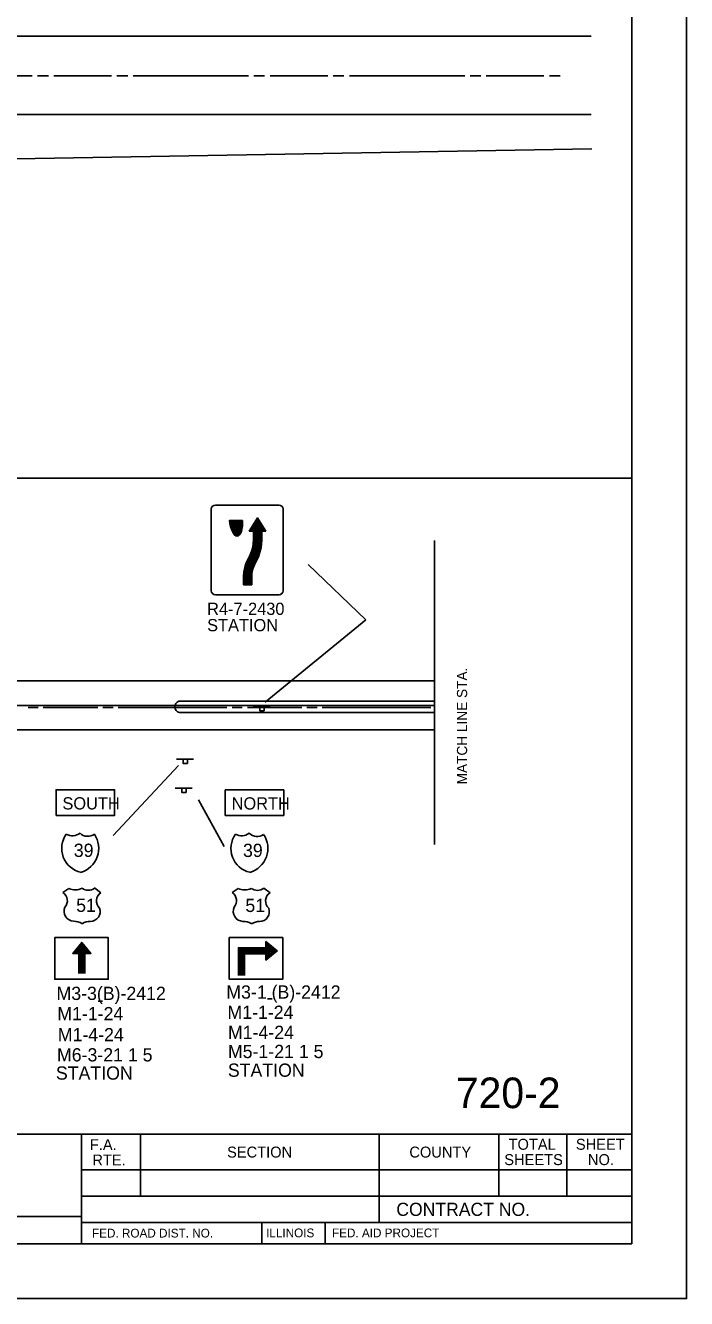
# Model space of a CAD drawing. Extents: x 1920121 to 1937144, y 1296471 to 1305112.
# Drawn here: x 1936819 to 1937121, y 1303480 to 1304062 of the extents above; entities that cross this region are included whole.
import ezdxf

# ---------------------------------------------------------------- set-up
doc = ezdxf.new("R2010")
doc.units = 0
for name, color, linetype in [('Level 1', 7, 'Continuous'), ('Level 40', 7, 'Continuous'), ('ROW_PR_Notes', 7, 'Continuous'), ('Sheets_50 Reference Boundary', 7, 'Continuous'), ('Sheets_General Details', 7, 'Continuous'), ('Sheets_Printer Plotting Border', 7, 'Continuous'), ('Topo_Advertising Sign', 7, 'Continuous')]:
    doc.layers.add(name, color=color, linetype=linetype)

msp = doc.modelspace()

# ---------------------------------------------------------------- linework, layer by layer
at = {"layer": 'Level 40'}
for p, q in [((1937077.16, 1304056.63), (1936284.25, 1304056.62)), ((1936278.98, 1304020.85), (1937077.16, 1304020.85)), ((1936799.59, 1304000.36), (1937077.43, 1304005.17)), ((1936912.02, 1303835.58), (1936917.95, 1303835.58)), ((1937005.14, 1303762.24), (1936606.46, 1303762.24)), ((1937005.14, 1303751.06), (1936606.46, 1303751.06)), ((1936888.9, 1303753.02), (1937005.64, 1303753.02)), ((1937005.64, 1303747.8), (1936889.1, 1303747.8)), ((1937005.14, 1303739.88), (1936606.46, 1303739.88)), ((1936838.64, 1303667.55), (1936835.89, 1303665.64)), ((1936853.23, 1303665.58), (1936850.39, 1303667.73)), ((1936915.9, 1303667.51), (1936913.14, 1303665.6)), ((1936930.49, 1303665.54), (1936927.65, 1303667.68)), ((1936844.61, 1303651.55), (1936844.8, 1303651.46)), ((1936921.86, 1303651.51), (1936922.05, 1303651.42))]:
    msp.add_line(p, q, dxfattribs=at)
for points in [[(1936924.78, 1303836.74), (1936921.01, 1303830.7), (1936928.55, 1303830.7), (1936924.78, 1303836.74), (1936924.78, 1303835.98), (1936921.76, 1303831.08), (1936927.8, 1303831.08), (1936924.78, 1303835.98), (1936924.78, 1303835.23), (1936922.52, 1303831.46), (1936927.04, 1303831.46), (1936924.78, 1303835.23), (1936924.78, 1303834.47), (1936923.27, 1303831.84), (1936926.29, 1303831.84), (1936924.78, 1303834.47), (1936924.78, 1303833.72), (1936924.03, 1303832.21), (1936925.54, 1303832.21), (1936924.78, 1303833.72), (1936924.78, 1303826.17), (1936924.51, 1303823.42), (1936923.75, 1303820.49), (1936922.3, 1303817.37), (1936921.48, 1303815.77), (1936920.69, 1303813.47), (1936920.26, 1303809.95), (1936920.26, 1303806.18), (1936918.37, 1303806.18), (1936918.37, 1303809.95), (1936918.52, 1303812.14), (1936918.9, 1303814.08), (1936919.45, 1303815.79), (1936920.63, 1303818.25), (1936921.44, 1303819.81), (1936922.06, 1303821.38), (1936922.57, 1303823.31), (1936922.84, 1303825.18), (1936922.89, 1303826.55), (1936922.89, 1303830.7), (1936923.27, 1303830.7), (1936923.27, 1303826.17), (1936923.19, 1303824.88), (1936922.91, 1303823.13), (1936922.53, 1303821.61), (1936921.96, 1303820.05), (1936920.96, 1303818.06), (1936920, 1303816.15), (1936919.34, 1303814.27), (1936918.92, 1303812.29), (1936918.74, 1303809.95), (1936918.74, 1303806.56), (1936919.12, 1303806.56), (1936919.12, 1303809.95), (1936919.25, 1303811.97), (1936919.72, 1303814.21), (1936920.34, 1303815.99), (1936921.41, 1303818.09), (1936922.35, 1303820.01), (1936923.06, 1303822.09), (1936923.53, 1303824.57), (1936923.65, 1303826.55), (1936923.65, 1303830.32), (1936924.03, 1303830.32), (1936924.03, 1303826.55), (1936923.94, 1303824.84), (1936923.63, 1303822.88), (1936922.86, 1303820.28), (1936921.69, 1303817.82), (1936920.86, 1303816.23), (1936920.03, 1303813.94), (1936919.66, 1303812.15), (1936919.5, 1303809.95), (1936919.5, 1303806.56), (1936919.88, 1303806.56), (1936919.88, 1303809.95), (1936920.04, 1303812.15), (1936920.52, 1303814.27), (1936921.93, 1303817.49), (1936922.79, 1303819.13), (1936923.72, 1303821.65), (1936924.19, 1303823.81), (1936924.4, 1303826.55), (1936924.4, 1303830.32), (1936925.16, 1303830.32), (1936925.16, 1303826.17), (1936924.95, 1303823.78), (1936924.56, 1303821.89), (1936923.95, 1303819.96), (1936923.1, 1303818.04), (1936922.26, 1303816.54), (1936921.5, 1303814.81), (1936920.92, 1303812.77), (1936920.63, 1303809.99), (1936920.63, 1303806.56), (1936921.01, 1303806.56), (1936921.01, 1303809.95), (1936921.22, 1303812.33), (1936921.94, 1303814.92), (1936922.96, 1303817), (1936923.86, 1303818.76)], [(1936923.86, 1303818.76), (1936924.8, 1303821.32), (1936925.39, 1303824.23), (1936925.54, 1303826.55), (1936925.54, 1303830.32), (1936925.91, 1303830.32), (1936925.91, 1303826.17), (1936925.77, 1303824.24), (1936925.47, 1303822.44), (1936924.67, 1303819.73), (1936923.94, 1303818.03), (1936923.1, 1303816.49), (1936922.17, 1303814.46), (1936921.48, 1303811.55), (1936921.38, 1303809.95), (1936921.38, 1303806.56), (1936921.76, 1303806.56), (1936921.76, 1303809.95), (1936921.92, 1303811.92), (1936922.29, 1303813.62), (1936923.13, 1303815.74), (1936924.43, 1303818.19), (1936925.04, 1303819.64), (1936925.79, 1303822.16), (1936926.17, 1303824.35), (1936926.29, 1303826.55), (1936926.29, 1303830.32), (1936926.29, 1303830.7), (1936926.67, 1303830.7), (1936926.67, 1303826.55), (1936926.6, 1303824.94), (1936926.38, 1303823.18), (1936925.88, 1303820.99), (1936925.19, 1303818.99), (1936924.47, 1303817.42), (1936923.34, 1303815.3), (1936922.64, 1303813.46), (1936922.21, 1303811.3), (1936922.14, 1303809.95), (1936922.14, 1303806.18), (1936920.26, 1303806.18)]]:
    msp.add_lwpolyline(points, dxfattribs=at)
for centre, radius, start, end in [((1936846.56, 1303685.82), 11.19, 144.52246, 256.87846), ((1936840.26, 1303697.51), 5.91, 241.49415, 305.99102), ((1936847.31, 1303696.54), 5.23, 226.84715, 304.90204), ((1936917.51, 1303697.47), 5.91, 241.49415, 305.99102), ((1936924.57, 1303696.5), 5.23, 226.84715, 304.90204), ((1936840.77, 1303685.88), 11.48, 286.43806, 33.75753), ((1936923.81, 1303685.78), 11.19, 144.52246, 256.87846), ((1936918.02, 1303685.83), 11.48, 286.43806, 33.75753), ((1936833.53, 1303661.91), 4.42, 318.30024, 57.63485), ((1936841.61, 1303673.92), 7.03, 245.04324, 295.71991), ((1936847.45, 1303671.28), 4.62, 232.88248, 308.86261), ((1936855.72, 1303661.82), 4.51, 123.43546, 226.71737), ((1936910.78, 1303661.87), 4.42, 318.30024, 57.63485), ((1936918.86, 1303673.88), 7.03, 245.04324, 295.71991), ((1936924.7, 1303671.24), 4.62, 232.88248, 308.86261), ((1936932.97, 1303661.78), 4.51, 123.43546, 226.71737), ((1936840.99, 1303657.1), 4.57, 155.76355, 268.06824), ((1936848.39, 1303656.96), 4.52, 270.52545, 20.46346), ((1936918.24, 1303657.06), 4.57, 155.76355, 268.06824), ((1936925.65, 1303656.92), 4.52, 270.52545, 20.46346), ((1936840.8, 1303644.64), 7.9, 61.09377, 89.70589), ((1936848.14, 1303646.25), 6.2, 87.30957, 122.68842), ((1936918.05, 1303644.6), 7.9, 61.09377, 89.70589), ((1936925.4, 1303646.21), 6.2, 87.30957, 122.68842)]:
    msp.add_arc(centre, radius, start, end, dxfattribs=at)
msp.add_ellipse((1936914.95, 1303835.84), major_axis=(0.64, -7.41), ratio=0.395489, start_param=4.712389, end_param=7.785619, dxfattribs=at)
at = {"layer": 'ROW_PR_Notes'}
for p, q in [((1936903.65, 1303803.45), (1936903.65, 1303840.71)), ((1936905.52, 1303842.57), (1936934.58, 1303842.57)), ((1936936.44, 1303840.71), (1936936.44, 1303803.45)), ((1937005.64, 1303687.64), (1937005.64, 1303826.38)), ((1936947.91, 1303815.44), (1936974.21, 1303790.21)), ((1936934.58, 1303801.58), (1936905.52, 1303801.58)), ((1936974.21, 1303790.21), (1936928.32, 1303752.65)), ((1936888.62, 1303723.68), (1936858.83, 1303691.75)), ((1936897.87, 1303707.93), (1936909.58, 1303686.66)), ((1936931.39, 1303617.13), (1936929.29, 1303617.13)), ((1936854.04, 1303616.09), (1936851.95, 1303616.09))]:
    msp.add_line(p, q, dxfattribs=at)
for points in [[(1936769.22, 1304038.63), (1936821.88, 1304038.63)], [(1936824.35, 1304038.63), (1936829.29, 1304038.63)], [(1936831.75, 1304038.63), (1936858.08, 1304038.63)], [(1936860.55, 1304038.63), (1936865.49, 1304038.63)], [(1936867.96, 1304038.63), (1936920.62, 1304038.63)], [(1936923.09, 1304038.63), (1936928.03, 1304038.63)], [(1936930.49, 1304038.63), (1936956.82, 1304038.63)], [(1936959.29, 1304038.63), (1936964.23, 1304038.63)], [(1936966.7, 1304038.63), (1937019.36, 1304038.63)], [(1937021.83, 1304038.63), (1937026.77, 1304038.63)], [(1937029.23, 1304038.63), (1937055.56, 1304038.63)], [(1937058.03, 1304038.63), (1937062.97, 1304038.63)], [(1936912.04, 1303835.31), (1936912.31, 1303835.58)], [(1936917.21, 1303830.04), (1936912.06, 1303835.2)], [(1936917.18, 1303829.96), (1936912.07, 1303835.07)], [(1936917.33, 1303830.33), (1936912.08, 1303835.58)], [(1936912.1, 1303834.84), (1936912.84, 1303835.58)], [(1936912.15, 1303834.48), (1936913.25, 1303835.58)], [(1936917, 1303829.61), (1936912.15, 1303834.46)], [(1936912.16, 1303834.38), (1936913.37, 1303835.58)], [(1936912.24, 1303833.93), (1936913.89, 1303835.58)], [(1936916.8, 1303829.28), (1936912.26, 1303833.83)], [(1936916.75, 1303829.19), (1936912.29, 1303833.65)], [(1936912.32, 1303833.48), (1936914.42, 1303835.58)], [(1936912.35, 1303833.37), (1936914.57, 1303835.58)], [(1936916.57, 1303828.98), (1936912.39, 1303833.16)], [(1936912.42, 1303833.06), (1936914.95, 1303835.58)], [(1936912.52, 1303832.63), (1936915.47, 1303835.58)], [(1936916.3, 1303828.72), (1936912.57, 1303832.46)], [(1936912.61, 1303832.31), (1936915.88, 1303835.58)], [(1936917.46, 1303830.73), (1936912.61, 1303835.58)], [(1936912.64, 1303832.22), (1936916, 1303835.58)], [(1936916.05, 1303828.56), (1936912.75, 1303831.88)], [(1936912.77, 1303831.82), (1936916.53, 1303835.58)], [(1936912.9, 1303831.43), (1936917.06, 1303835.58)], [(1936912.94, 1303831.32), (1936917.2, 1303835.58)], [(1936917.55, 1303831.03), (1936912.99, 1303835.58)], [(1936913.05, 1303831.05), (1936917.58, 1303835.58)], [(1936917.58, 1303831.14), (1936913.13, 1303835.58)], [(1936913.21, 1303830.68), (1936917.93, 1303835.4)], [(1936913.34, 1303830.4), (1936917.94, 1303835.01)], [(1936913.38, 1303830.33), (1936917.94, 1303834.89)], [(1936913.57, 1303829.99), (1936917.95, 1303834.37)], [(1936917.67, 1303831.57), (1936913.66, 1303835.58)], [(1936913.77, 1303829.66), (1936917.94, 1303833.83)], [(1936913.83, 1303829.58), (1936917.93, 1303833.68)], [(1936913.99, 1303829.36), (1936917.9, 1303833.27)], [(1936917.76, 1303832.01), (1936914.19, 1303835.58)], [(1936914.24, 1303829.07), (1936917.85, 1303832.69)], [(1936917.77, 1303832.12), (1936914.31, 1303835.58)], [(1936914.44, 1303828.88), (1936917.79, 1303832.22)], [(1936914.51, 1303828.82), (1936917.77, 1303832.08)], [(1936917.82, 1303832.47), (1936914.71, 1303835.58)], [(1936917.88, 1303832.95), (1936915.24, 1303835.58)], [(1936917.91, 1303833.3), (1936915.62, 1303835.58)], [(1936917.92, 1303833.44), (1936915.77, 1303835.58)], [(1936917.94, 1303833.94), (1936916.3, 1303835.58)], [(1936917.95, 1303834.45), (1936916.82, 1303835.58)], [(1936917.95, 1303834.58), (1936916.94, 1303835.58)], [(1936917.94, 1303834.99), (1936917.35, 1303835.58)], [(1936917.92, 1303835.54), (1936917.87, 1303835.58)], [(1936915.97, 1303828.53), (1936912.81, 1303831.7)], [(1936915.55, 1303828.42), (1936913.14, 1303830.84)], [(1936914.86, 1303828.59), (1936913.74, 1303829.71)], [(1936914.82, 1303828.61), (1936917.65, 1303831.43)], [(1936915.2, 1303828.46), (1936917.46, 1303830.72)], [(1936915.32, 1303828.44), (1936917.39, 1303830.51)], [(1936915.71, 1303828.44), (1936917.13, 1303829.87)], [(1936979.33, 1303753.33), (1936979.33, 1303753.33)], [(1936819.98, 1303750.08), (1936824.64, 1303750.08)], [(1936826.97, 1303750.08), (1936851.8, 1303750.08)], [(1936854.13, 1303750.08), (1936858.79, 1303750.08)], [(1936861.12, 1303750.08), (1936910.8, 1303750.08)], [(1936913.13, 1303750.08), (1936917.79, 1303750.08)], [(1936920.12, 1303750.08), (1936944.95, 1303750.08)], [(1936947.28, 1303750.08), (1936951.94, 1303750.08)], [(1936954.27, 1303750.08), (1937003.95, 1303750.08)], [(1936845.92, 1303628.74), (1936845.92, 1303637.82), (1936848.68, 1303637.82), (1936844.53, 1303642.89), (1936840.38, 1303637.82), (1936843.15, 1303637.82), (1936843.15, 1303628.74)], [(1936845.46, 1303628.74), (1936845.46, 1303638.28), (1936847.76, 1303638.28), (1936844.53, 1303642.43), (1936841.31, 1303638.28), (1936843.61, 1303638.28), (1936843.61, 1303628.74)], [(1936844.99, 1303628.74), (1936844.99, 1303638.74), (1936846.84, 1303638.74), (1936844.53, 1303641.97), (1936842.23, 1303638.74), (1936844.07, 1303638.74), (1936844.07, 1303628.74)], [(1936844.53, 1303628.74), (1936844.53, 1303639.2), (1936843.15, 1303639.2), (1936844.53, 1303641.51), (1936845.92, 1303639.2), (1936844.53, 1303639.67), (1936844.07, 1303639.67), (1936844.53, 1303641.05), (1936844.99, 1303640.12), (1936844.53, 1303640.12), (1936844.53, 1303640.59)], [(1936916.07, 1303627.7), (1936916.07, 1303640.43), (1936928.64, 1303640.43), (1936928.64, 1303643.22), (1936933.77, 1303639.03), (1936928.64, 1303634.84), (1936928.64, 1303637.63), (1936918.86, 1303637.63), (1936918.86, 1303627.7)], [(1936916.53, 1303627.7), (1936916.53, 1303639.96), (1936929.11, 1303639.96), (1936929.11, 1303642.29), (1936933.3, 1303639.03), (1936929.11, 1303635.77), (1936929.11, 1303638.1), (1936918.4, 1303638.1), (1936918.4, 1303627.7)], [(1936917, 1303627.7), (1936917, 1303639.49), (1936929.57, 1303639.49), (1936929.57, 1303641.36), (1936932.84, 1303639.03), (1936929.57, 1303636.7), (1936929.57, 1303638.56), (1936917.93, 1303638.56), (1936917.93, 1303627.7)], [(1936917.47, 1303627.7), (1936917.47, 1303639.03), (1936930.04, 1303639.03), (1936930.04, 1303637.63), (1936932.37, 1303639.03), (1936930.04, 1303640.43), (1936930.51, 1303639.03), (1936930.51, 1303638.56), (1936931.9, 1303639.03), (1936930.97, 1303639.49), (1936930.97, 1303639.03), (1936931.44, 1303639.03)]]:
    msp.add_lwpolyline(points, dxfattribs=at)
for points in [[(1937095.65, 1303555.27), (1937095.65, 1303854.81), (1936560.13, 1303854.81), (1936560.13, 1303555.27)], [(1936832.78, 1303700.87), (1936832.78, 1303712.58), (1936859.52, 1303712.58), (1936859.52, 1303700.87)], [(1936910.03, 1303700.83), (1936910.03, 1303712.53), (1936936.77, 1303712.53), (1936936.77, 1303700.83)], [(1936832.15, 1303645.09), (1936832.15, 1303626.07), (1936856.6, 1303626.07), (1936856.6, 1303645.09)], [(1936832.15, 1303626.07), (1936832.15, 1303645.09), (1936856.6, 1303645.09), (1936856.6, 1303626.07)], [(1936936.28, 1303645.05), (1936936.28, 1303626.03), (1936911.84, 1303626.03), (1936911.84, 1303645.05)], [(1936936.28, 1303626.03), (1936936.28, 1303645.05), (1936911.84, 1303645.05), (1936911.84, 1303626.03)]]:
    msp.add_lwpolyline(points, close=True, dxfattribs=at)
for centre, radius, start, end in [((1936905.52, 1303840.71), 1.86, 90, 180), ((1936934.58, 1303840.71), 1.86, 0, 90), ((1936905.52, 1303803.45), 1.86, 180, 270), ((1936934.58, 1303803.45), 1.86, 270, 0), ((1936889.75, 1303750.44), 2.72, 108.30464, 256.11925)]:
    msp.add_arc(centre, radius, start, end, dxfattribs=at)
at = {"layer": 'Sheets_50 Reference Boundary'}
msp.add_lwpolyline([(1935520.65, 1304555.26), (1937095.65, 1304555.26), (1937095.65, 1303555.27), (1935520.65, 1303555.27)], close=True, dxfattribs=at)
at = {"layer": 'Sheets_General Details'}
for p, q in [((1937120.65, 1303480.27), (1937120.65, 1304580.27)), ((1935520.65, 1303555.27), (1937095.65, 1303555.27)), ((1936844.36, 1303555.27), (1936844.36, 1303505.27)), ((1936871.37, 1303555.27), (1936871.37, 1303527.01)), ((1936980.37, 1303555.27), (1936980.37, 1303515.01)), ((1937034.97, 1303555.27), (1937034.97, 1303527.01)), ((1937066.01, 1303555.27), (1937066.01, 1303527.01)), ((1936844.36, 1303539.01), (1937095.65, 1303539.01)), ((1936844.36, 1303527.01), (1937095.65, 1303527.01)), ((1936459.36, 1303517.77), (1936844.36, 1303517.77)), ((1936844.36, 1303515.01), (1937095.65, 1303515.01)), ((1936926.72, 1303515.01), (1936926.72, 1303505.27)), ((1936955.72, 1303515.01), (1936955.72, 1303505.27)), ((1937120.65, 1303480.27), (1935420.65, 1303480.27))]:
    msp.add_line(p, q, dxfattribs=at)
msp.add_lwpolyline([(1935520.65, 1304555.27), (1937095.65, 1304555.27), (1937095.65, 1303505.27), (1935520.65, 1303505.27)], close=True, dxfattribs=at)
at = {"layer": 'Sheets_Printer Plotting Border'}
msp.add_lwpolyline([(1935420.65, 1303480.27), (1937120.65, 1303480.27), (1937120.65, 1304580.27), (1935420.65, 1304580.27)], close=True, dxfattribs=at)
at = {"layer": 'Topo_Advertising Sign'}
for p, q in [((1936930.61, 1303750.53), (1936922.85, 1303750.53)), ((1936895.59, 1303726.5), (1936887.83, 1303726.5)), ((1936895, 1303713.25), (1936887.24, 1303713.25))]:
    msp.add_line(p, q, dxfattribs=at)
for points in [[(1936927.84, 1303748.59), (1936927.84, 1303750.53), (1936925.89, 1303750.53), (1936925.89, 1303748.59)], [(1936892.82, 1303724.55), (1936892.82, 1303726.5), (1936890.88, 1303726.5), (1936890.88, 1303724.55)], [(1936892.23, 1303711.31), (1936892.23, 1303713.25), (1936890.28, 1303713.25), (1936890.28, 1303711.31)]]:
    msp.add_lwpolyline(points, close=True, dxfattribs=at)

# ---------------------------------------------------------------- texts
at = {"layer": 'Level 1'}
msp.add_text('720-2', height=13.973, dxfattribs=at).set_placement((1937015.32, 1303567.2))
at = {"layer": 'ROW_PR_Notes'}
for s, height, p in [('R4-7-2430', 5.589, (1936901.76, 1303792.41)), ('STATION        ', 5.589, (1936901.76, 1303784.95)), ('SOUTH', 5.589, (1936835.7, 1303703.59)), ('NORTH', 5.589, (1936912.95, 1303703.55)), ('39', 6.05, (1936840.89, 1303681.92)), ('39', 6.05, (1936918.14, 1303681.88)), ('51', 6.05, (1936841.97, 1303656.81)), ('51', 6.05, (1936919.23, 1303656.76)), ('M3-3(B)-2412', 6.05, (1936833, 1303616.59)), ('M3-1 (B)-2412', 6.05, (1936910.53, 1303617.21)), ('M1-1-24', 6.05, (1936833.36, 1303607.33)), ('M1-1-24', 6.05, (1936911.04, 1303607.96)), ('M1-4-24', 6.05, (1936833.57, 1303597.74)), ('M1-4-24', 6.05, (1936911.28, 1303598.79)), ('M6-3-21 1 5', 6.05, (1936833.21, 1303588.53)), ('M5-1-21 1 5', 6.05, (1936911.27, 1303590.06)), ('STATION        ', 6.05, (1936832.73, 1303580.21)), ('STATION        ', 6.05, (1936911.23, 1303581.52))]:
    msp.add_text(s, height=height, dxfattribs=at).set_placement(p)
msp.add_text('MATCH LINE STA.        ', height=4.6575, rotation=90, dxfattribs=at).set_placement((1937020.48, 1303715.04))
at = {"layer": 'Sheets_General Details'}
for s, height, p in [('F.A. ', 5, (1936848.22, 1303548.02)), ('TOTAL', 4.999, (1937039.39, 1303548.2)), ('SHEET', 4.999, (1937070.13, 1303548.2)), ('SECTION', 4.999, (1936910.87, 1303544.64)), ('COUNTY', 4.999, (1936994.09, 1303544.64)), ('RTE.', 5, (1936849.38, 1303541.02)), ('SHEETS', 4.999, (1937037.43, 1303541.2)), ('NO.', 4.999, (1937075.64, 1303541.2)), ('CONTRACT NO.      ', 6, (1936988.14, 1303518.01)), ('FED. ROAD DIST. NO.  ', 4, (1936849.2, 1303508.14)), ('ILLINOIS', 4, (1936928.69, 1303508.24)), ('FED. AID PROJECT', 4, (1936958.77, 1303508.24))]:
    msp.add_text(s, height=height, dxfattribs=at).set_placement(p)

doc.saveas('drawing.dxf')
